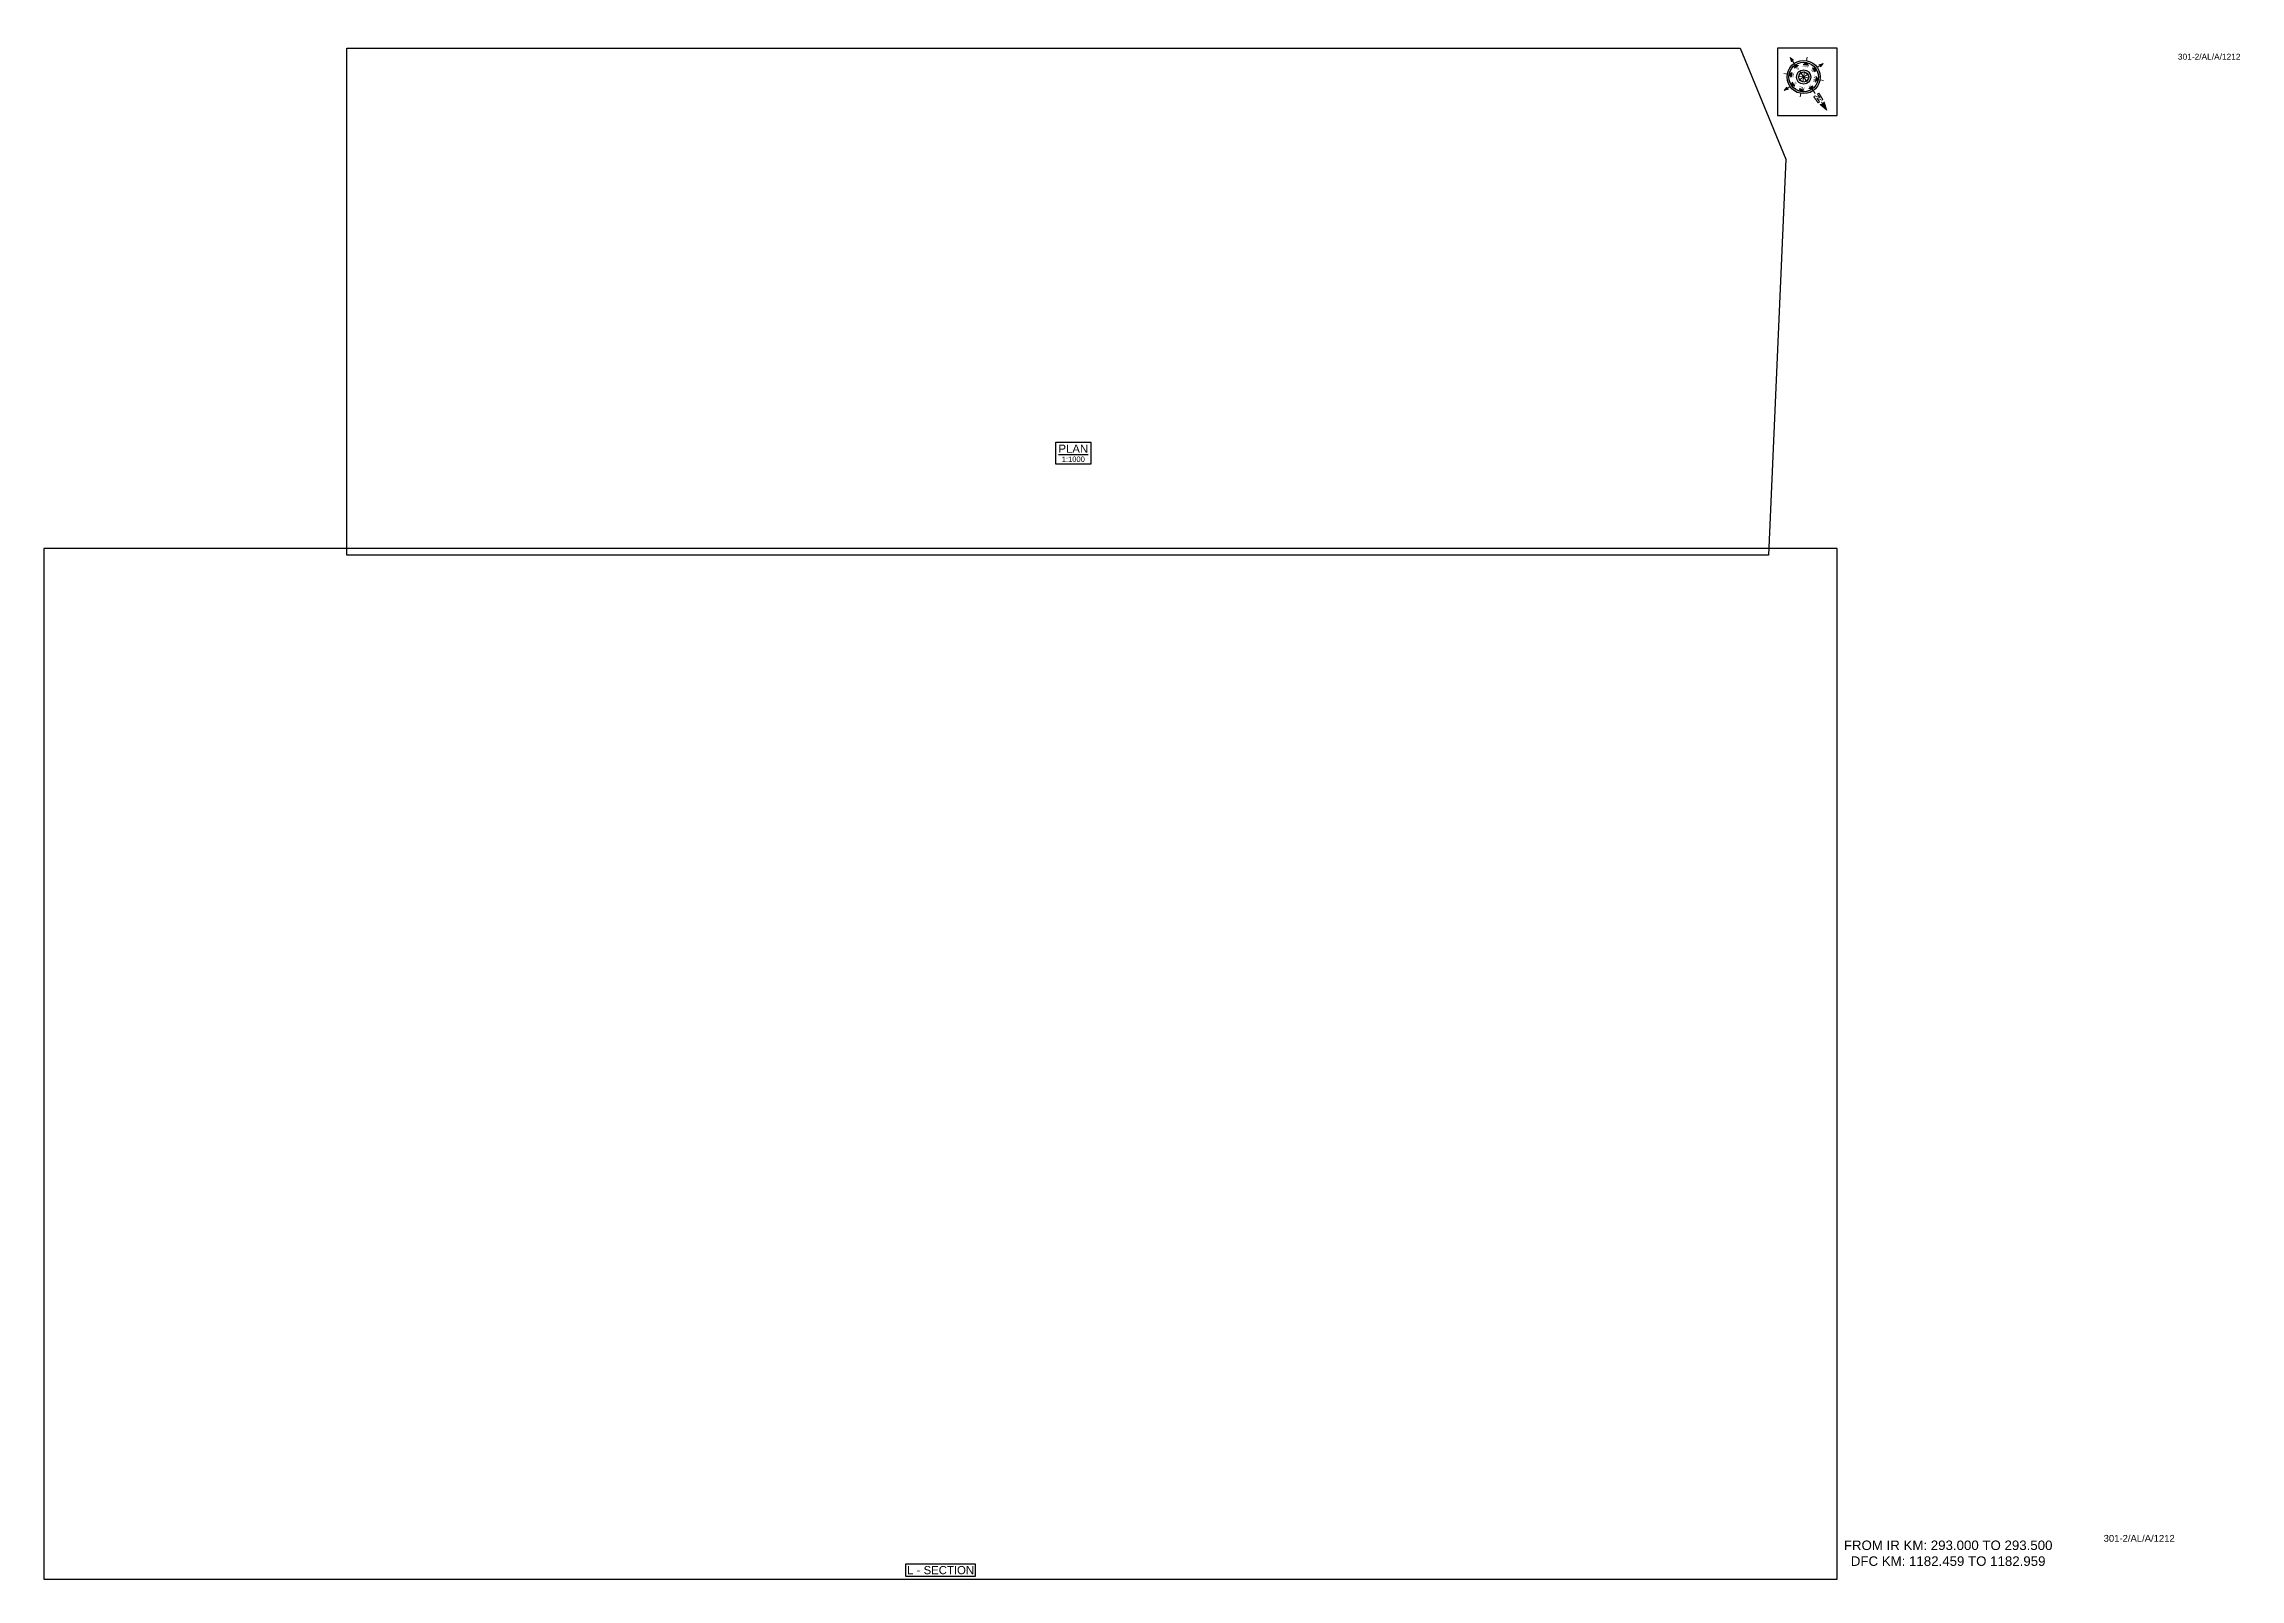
# Paper-space layout '1212' of a CAD drawing. Header units: metres. Extents: x 15 to 824, y 15 to 581.
import ezdxf
from ezdxf.enums import TextEntityAlignment as Align

# ---------------------------------------------------------------- set-up
doc = ezdxf.new("R2010")
doc.units = ezdxf.units.M
doc.header["$MEASUREMENT"] = 0
doc.layers.get('Defpoints').update_dxf_attribs({"color": 5})
doc.layers.add('title', color=7, linetype='Continuous')
doc.styles.get("Standard").update_dxf_attribs({"font": 'arial.ttf'})
doc.styles.add('Style-Arial', font='arial.ttf')

# ---------------------------------------------------------------- blocks, each defined once
blk = doc.blocks.new('N')
for points in [[(0, 8.41), (-0.49, 6.68), (0, 6.93)], [(0.49, 6.68), (0, 6.93), (0, 8.41)], [(-4.93, 0), (-4.07, 0.25), (-4.19, 0)], [(-4.07, -0.25), (-4.19, 0), (-4.93, 0)], [(-3.08, 0), (-2.59, 0.49), (-2.59, -0.49)], [(-2.18, 2.18), (-1.48, 2.18), (-2.18, 1.48)], [(0, 3.08), (0.49, 2.59), (-0.49, 2.59)], [(2.18, 2.18), (2.18, 1.48), (1.48, 2.18)], [(3.08, 0), (2.59, -0.49), (2.59, 0.49)], [(4.07, 0.25), (4.19, 0), (4.93, 0)], [(4.93, 0), (4.07, -0.25), (4.19, 0)], [(-2.18, -2.18), (-2.18, -1.48), (-1.48, -2.18)], [(0, -3.08), (-0.49, -2.59), (0.49, -2.59)], [(0, -4.93), (-0.25, -4.07), (0, -4.19)], [(0.25, -4.07), (0, -4.19), (0, -4.93)], [(2.18, -2.18), (1.48, -2.18), (2.18, -1.48)]]:
    blk.add_hatch(color=7).paths.add_polyline_path(points, flags=0)
h = blk.add_hatch(color=7)
h.paths.add_polyline_path([(0, -3.08), (0, -3.46, 1), (0, 3.46), (0, 3.08, -1)])
h.paths.add_polyline_path([(0, 1.05), (0, 1.48, 1), (0, -1.48), (0, -1.05, -1)])
at = {"color": 7, "linetype": 'ByBlock', "lineweight": 13}
for p, q in [((-0.61, 4.57), (-0.61, 6.12)), ((-0.61, 6.12), (-0.3, 6.12)), ((-0.3, 6.12), (0.32, 5.19)), ((0.32, 4.57), (-0.3, 5.5)), ((-0.3, 5.5), (-0.3, 4.57)), ((0.32, 5.19), (0.32, 6.12)), ((0.32, 6.12), (0.64, 6.12)), ((0.64, 6.12), (0.64, 4.57))]:
    blk.add_line(p, q, dxfattribs=at)
at = {"color": 7, "lineweight": 13}
for p, q in [((0, 6.41), (0, 7.28)), ((-3.46, 0), (-4.19, 0)), ((-2.45, 2.45), (-2.97, 2.97)), ((1.05, 0), (-1.05, 0)), ((-1.05, 0), (1.05, 0)), ((-0.74, 0.74), (0.74, -0.74)), ((0.74, 0.74), (-0.74, -0.74)), ((0.74, -0.74), (-0.74, 0.74)), ((-0.74, -0.74), (0.74, 0.74)), ((0, 3.46), (0, 4.19)), ((0, 3.46), (0, 3.08)), ((0, 1.05), (0, 1.48)), ((0, 1.05), (0, -1.05)), ((0, -1.05), (0, 1.05)), ((2.45, 2.45), (2.97, 2.97)), ((3.46, 0), (4.19, 0)), ((-2.45, -2.45), (-2.97, -2.97)), ((0, -1.05), (0, -1.48)), ((0, -3.46), (0, -3.08)), ((0, -3.46), (0, -4.19)), ((2.45, -2.45), (2.97, -2.97))]:
    blk.add_line(p, q, dxfattribs=at)
for points in [[(0, 8.41), (-0.49, 6.68), (0, 6.93), (0, 6.93)], [(0.49, 6.68), (0, 6.93), (0, 8.41), (0, 8.41)], [(-4.93, 0), (-4.07, 0.25), (-4.19, 0), (-4.19, 0)], [(-4.07, -0.25), (-4.19, 0), (-4.93, 0), (-4.93, 0)], [(-3.08, 0), (-2.59, 0.49), (-2.59, -0.49), (-2.59, -0.49)], [(-2.18, 2.18), (-1.48, 2.18), (-2.18, 1.48), (-2.18, 1.48)], [(0, 3.08), (0.49, 2.59), (-0.49, 2.59), (-0.49, 2.59)], [(2.18, 2.18), (2.18, 1.48), (1.48, 2.18), (1.48, 2.18)], [(3.08, 0), (2.59, -0.49), (2.59, 0.49), (2.59, 0.49)], [(4.07, 0.25), (4.19, 0), (4.93, 0), (4.93, 0)], [(4.93, 0), (4.07, -0.25), (4.19, 0), (4.19, 0)], [(-2.18, -2.18), (-2.18, -1.48), (-1.48, -2.18), (-1.48, -2.18)], [(0, -3.08), (-0.49, -2.59), (0.49, -2.59), (0.49, -2.59)], [(0, -4.93), (-0.25, -4.07), (0, -4.19), (0, -4.19)], [(0.25, -4.07), (0, -4.19), (0, -4.93), (0, -4.93)], [(2.18, -2.18), (1.48, -2.18), (2.18, -1.48), (2.18, -1.48)]]:
    blk.add_lwpolyline(points, close=True, dxfattribs=at)
at = {"color": 7, "linetype": 'ByBlock', "lineweight": 13}
for points in [[(-0.3, 4.57), (-0.61, 4.57)], [(0.32, 4.57), (0.64, 4.57)]]:
    blk.add_lwpolyline(points, dxfattribs=at)
at = {"color": 7}
for radius in [3.46, 3.08, 1.48, 1.05]:
    blk.add_circle((0, 0), radius, dxfattribs=at)
for s, rotation, p in [('W', 90, (-2.1, 0)), ('NW', 45, (-1.48, 1.48)), ('NE', 315, (1.48, 1.48)), ('E', 270, (1.97, 0)), ('SW', 135, (-1.48, -1.48)), ('SE', 225, (1.48, -1.48))]:
    blk.add_text(s, height=0.6, rotation=rotation, dxfattribs=at).set_placement(p, align=Align.CENTER)
for s, p in [('N', (0, 2.1)), ('S', (0, -2.47))]:
    blk.add_text(s, height=0.6, dxfattribs=at).set_placement(p, align=Align.CENTER)

psp = doc.layouts.new('1212')

# ---------------------------------------------------------------- linework, layer by layer
psp.add_lwpolyline([(332.72, 16), (332.72, 20.6), (358.25, 20.6), (358.25, 16)], close=True)
at = {"layer": 'Defpoints'}
psp.add_lwpolyline([(14.98, 15), (675.99, 15), (675.99, 394.62), (14.99, 394.62)], close=True, dxfattribs=at)
at = {"layer": 'title', "color": 7, "linetype": 'Continuous', "lineweight": -3}
psp.add_lwpolyline([(388.02, 433.88), (400.9, 433.88), (400.9, 425.73), (388.02, 425.73)], close=True, dxfattribs=at)

# ---------------------------------------------------------------- texts
at = {"style": 'Style-Arial'}
for height, p in [(2.2, (801.57, 574.76)), (2.5, (774.19, 28.76))]:
    psp.add_text('301-2/AL/A/1212', height=height, dxfattribs=at).set_placement(p)
at = {"insert": (674.74, 29.19), "char_height": 3.5, "attachment_point": 1, "style": 'Style-Arial'}
psp.add_mtext_dynamic_manual_height_columns('\\pxqc;FROM IR KM: 293.000 TO 293.500\\P{\\C1;DFC KM: 1182.459 TO 1182.959 }', width=84.2726, gutter_width=17.5, heights=[0], dxfattribs=at)
at = {"layer": 'title', "color": 7, "linetype": 'Continuous', "lineweight": -3, "style": 'Style-Arial'}
for s, height, p in [('%%UPLAN', 3, (394.4, 431.44)), ('1:1000', 2, (394.4, 427.57))]:
    psp.add_text(s, height=height, dxfattribs=at).set_placement(p, align=Align.MIDDLE)
at = {"layer": 'title', "style": 'Style-Arial'}
psp.add_text('L - SECTION', height=3, rotation=0.00006, dxfattribs=at).set_placement((345.5, 18.3), align=Align.MIDDLE_CENTER)

# ---------------------------------------------------------------- viewports
at = {"layer": 'Defpoints'}
vp = psp.add_viewport(center=(345.48, 204.81), size=(661.01, 379.6222), view_center_point=(30204.99, -12049.79), view_height=379.6222, dxfattribs=at)
vp.dxf.flags = 0x10000  # cut along an outline
vp.dxf.clipping_boundary_handle = psp.add_lwpolyline([(14.98, 15), (675.99, 15), (675.99, 394.62), (14.99, 394.62)], format="xyb", close=True, dxfattribs={"invisible": 1}).dxf.handle

# ---------------------------------------------------------------- wipeouts: each hides what was drawn before it
psp.add_wipeout([(653.96, 579), (676, 579), (676, 554.19), (653.96, 554.19)])

# ---------------------------------------------------------------- next in the draw order: linework, layer by layer
psp.add_lwpolyline([(676, 579), (653.96, 579), (653.96, 554.19), (676, 554.19)], close=True)
psp.add_lwpolyline([(126.59, 578.98), (640.22, 579), (657.07, 538.06), (650.6, 392.27), (126.61, 392.17)], close=True, dxfattribs=at)

# ---------------------------------------------------------------- next in the draw order: block references
at = {"xscale": 1.771541522973351, "yscale": 1.771541522973351, "zscale": 1.771541522973351, "rotation": 215.1222936235771}
psp.add_blockref('N', (663.62, 568.39), dxfattribs=at)

# ---------------------------------------------------------------- next in the draw order: viewports
at = {"layer": 'Defpoints', "view_twist_angle": 215.12229362}
vp = psp.add_viewport(center=(391.83, 485.58), size=(530.48, 186.8314), view_center_point=(1410302.06, -3135234.38), view_height=186.8315, status=3, dxfattribs=at)
vp.dxf.flags = 0x10000  # cut along an outline
vp.dxf.clipping_boundary_handle = psp.add_lwpolyline([(126.59, 578.98), (640.22, 579), (657.07, 538.06), (650.6, 392.27), (126.61, 392.17)], format="xyb", close=True, dxfattribs={"invisible": 1}).dxf.handle

doc.saveas('drawing.dxf')
